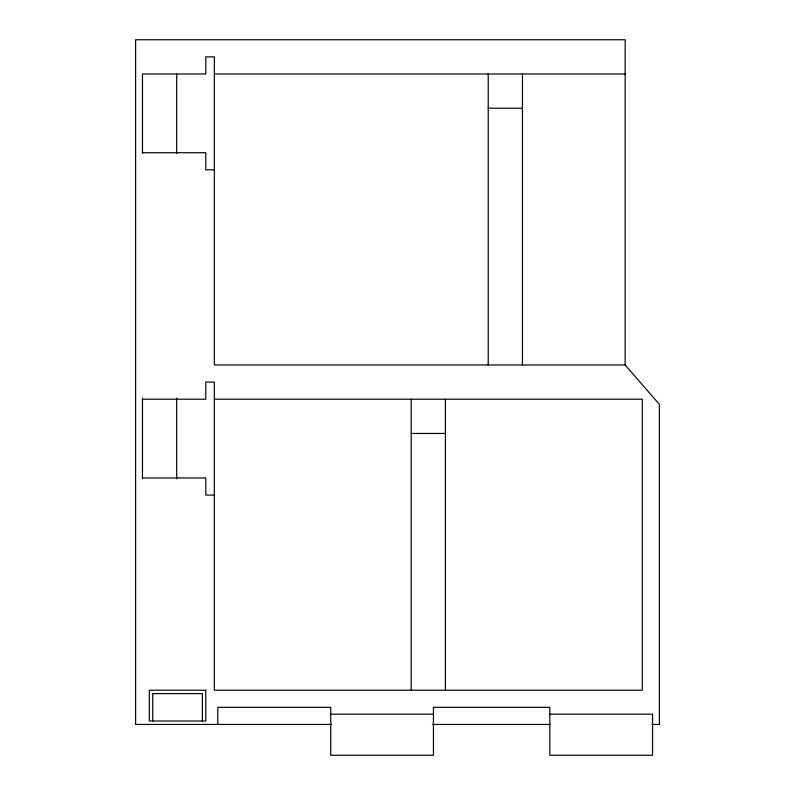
<?xml version="1.0" encoding="UTF-8"?>
<svg xmlns="http://www.w3.org/2000/svg" width="795" height="795" viewBox="0 0 795 795"><rect width="100%" height="100%" fill="white"/><g stroke="black" fill="none" stroke-linecap="round" stroke-linejoin="round"><path stroke-width="1.19" d="M214.342 73.985L625.158 73.985M488.219 108.219L522.454 108.219M142.454 152.72L205.786 152.72L205.786 169.842L214.342 169.842M651.95 724.444L659.393 724.444L659.393 404.347L625.158 364.975L214.342 364.975L214.342 56.862L205.786 56.862L205.786 73.985L142.454 73.985L142.454 153.455M142.454 399.209L205.786 399.209L205.786 382.097L214.342 382.097L214.342 690.209L642.281 690.209L642.281 399.209L214.342 399.209M411.194 433.444L445.429 433.444M142.454 477.954L205.786 477.954L205.786 495.066L214.342 495.066M152.233 693.628L202.367 693.628L202.367 721.015M330.74 714.168L433.444 714.168M549.842 714.168L652.546 714.168L652.546 755.25L549.842 755.25L549.842 707.321L433.444 707.321L433.444 755.25L330.74 755.25L330.74 707.321L217.77 707.321L217.77 724.444M331.714 724.444L135.607 724.444L135.607 39.75L625.158 39.75L625.158 364.975M432.381 724.444L550.229 724.444M522.454 73.985L522.454 364.975M488.219 73.985L488.219 364.975M445.429 399.209L445.429 690.209M411.194 399.209L411.194 690.209M176.689 73.985L176.689 153.455M176.689 398.086L176.689 478.799M152.72 693.628L152.72 721.015M142.454 398.086L142.454 478.799M205.786 690.209L149.301 690.209L149.301 721.015L205.786 721.015L205.786 690.209"/></g></svg>
